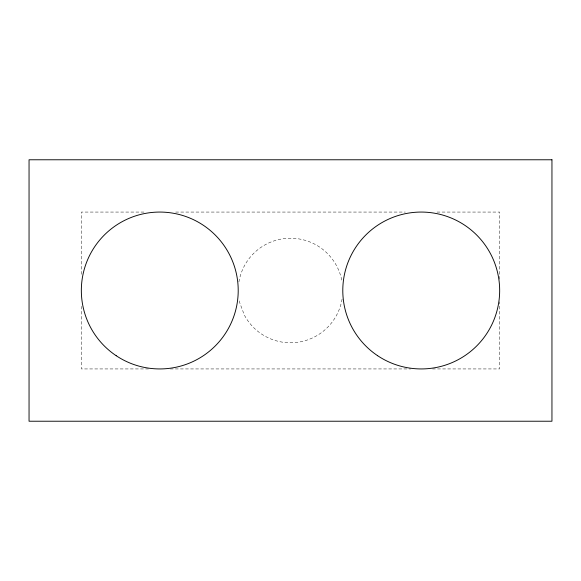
<?xml version="1.0" encoding="UTF-8"?>
<svg xmlns="http://www.w3.org/2000/svg" width="581" height="581" viewBox="0 0 581 581"><rect width="100%" height="100%" fill="white"/><g stroke="black" fill="none" stroke-linecap="round" stroke-linejoin="round"><path stroke-width="0.44" stroke-dasharray="2.9 2.18" d="M143.95 212.065L81.34 212.065L81.34 274.631M175.709 212.065L405.291 212.065M437.05 212.065L499.66 212.065L499.66 279.163M148.489 368.935L81.34 368.935L81.34 306.369M170.269 368.935L410.731 368.935M432.511 368.935L499.66 368.935L499.66 301.837M342.078 299.077A52.29 52.29 0 0 1 244.354 315.091L239.561 302.316A52.29 52.29 0 0 1 238.9 298.954M238.922 281.923A52.29 52.29 0 0 1 342.1 282.046"/><path stroke-width="0.87" d="M551.95 159.775L29.05 159.775L29.05 421.225L551.95 421.225L551.95 159.775M116.2 355.717A78.435 78.435 0 0 0 238.043 295.627A78.435 78.435 0 0 0 125.082 220.155A78.435 78.435 0 0 0 116.2 355.717M377.65 355.717A78.435 78.435 0 0 0 499.493 295.627A78.435 78.435 0 0 0 386.532 220.155A78.435 78.435 0 0 0 377.65 355.717"/></g></svg>
